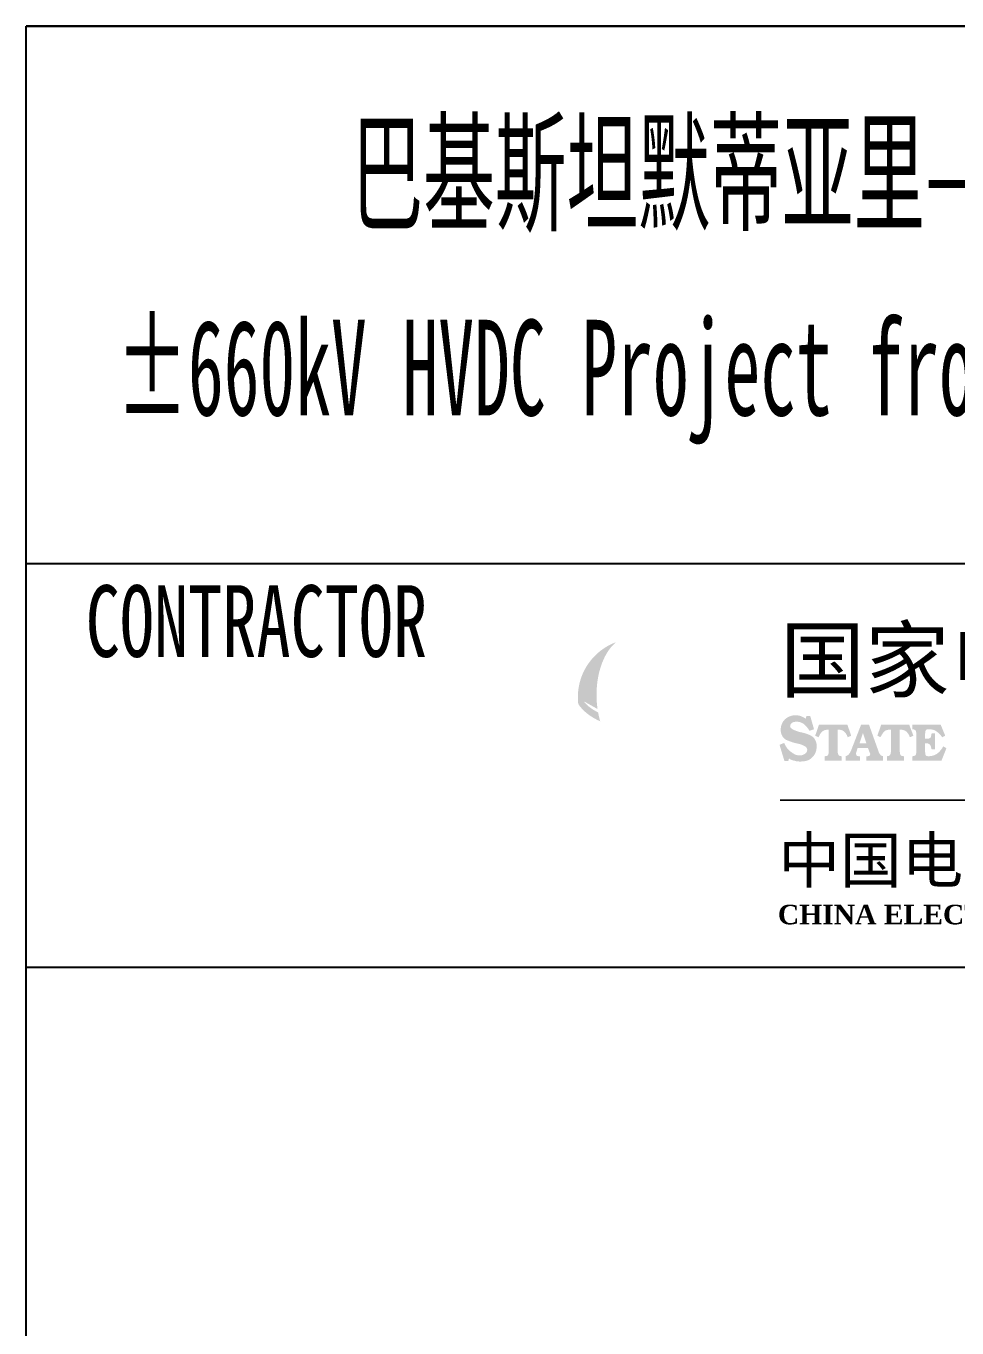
# Model space of a CAD drawing. Header units: millimetres. Extents: x 0 to 420, y 0 to 297.
# Drawn here: x 285.5 to 312.77, y 45.46 to 83.59 of the extents above; entities that cross this region are included whole.
import ezdxf
from ezdxf.enums import TextEntityAlignment as Align

# ---------------------------------------------------------------- set-up
doc = ezdxf.new("R2010")
doc.units = ezdxf.units.MM
doc.layers.add('GPDRAW', color=1, linetype='Continuous')
doc.styles.add('Cad logo ht', font='simhei.ttf')
doc.styles.add('Cad logo times', font='times.ttf')
doc.styles.add('Cad Logo wryh', font='msyh.ttf')
doc.styles.add('ECL', font='SIMFANG_2312.TTF', dxfattribs={"width": 0.7, "height": 3})
doc.styles.add('LXL', font='SIMFANG_2312.TTF', dxfattribs={"width": 0.7, "height": 3})

# ---------------------------------------------------------------- blocks, each defined once
blk = doc.blocks.new('gpdraw')
at = {"color": 2}
blk.add_lwpolyline([(912.308, -4.113), (1041.808, -4.113), (1041.808, -82.7), (912.308, -82.7)], close=True, dxfattribs=at)
blk = doc.blocks.new('*U59')
at = {"linetype": 'Continuous', "lineweight": 0}
h = blk.add_hatch(color=138, dxfattribs=at)
edge = h.paths.add_edge_path(flags=0)
edge.add_spline(control_points=[(-9.673, 4.669), (-9.642, 4.503), (-9.603, 4.343), (-9.558, 4.191)], knot_values=[0, 0, 0, 0, 0.125, 0.125, 0.125, 0.125], degree=3, periodic=0)
edge.add_spline(control_points=[(-9.558, 4.191), (-9.603, 4.343), (-9.642, 4.503), (-9.673, 4.669)], knot_values=[0, 0, 0, 0, 0.125, 0.125, 0.125, 0.125], degree=3, periodic=0)
edge = h.paths.add_edge_path(flags=0)
edge.add_spline(control_points=[(-9.558, 4.191), (-9.603, 4.343), (-9.642, 4.503), (-9.673, 4.669)], knot_values=[0, 0, 0, 0, 0.125, 0.125, 0.125, 0.125], degree=3, periodic=0)
edge.add_spline(control_points=[(-9.558, 4.191), (-9.603, 4.343), (-9.642, 4.503), (-9.673, 4.669)], knot_values=[0, 0, 0, 0, 0.125, 0.125, 0.125, 0.125], degree=3, periodic=0)
edge = h.paths.add_edge_path(flags=0)
edge.add_spline(control_points=[(-9.558, 4.191), (-9.603, 4.343), (-9.642, 4.503), (-9.673, 4.669)], knot_values=[0, 0, 0, 0, 0.125, 0.125, 0.125, 0.125], degree=3, periodic=0)
edge.add_spline(control_points=[(-9.558, 4.191), (-9.603, 4.343), (-9.642, 4.503), (-9.673, 4.669)], knot_values=[0, 0, 0, 0, 0.125, 0.125, 0.125, 0.125], degree=3, periodic=0)
edge = h.paths.add_edge_path(flags=0)
edge.add_spline(control_points=[(-9.673, 4.669), (-10.004, 4.829), (-10.266, 5.027), (-10.434, 5.255)], knot_values=[0.125, 0.125, 0.125, 0.125, 0.25, 0.25, 0.25, 0.25], degree=3, periodic=0)
edge.add_spline(control_points=[(-9.673, 4.669), (-10.004, 4.829), (-10.266, 5.027), (-10.434, 5.255)], knot_values=[0.125, 0.125, 0.125, 0.125, 0.25, 0.25, 0.25, 0.25], degree=3, periodic=0)
edge = h.paths.add_edge_path(flags=17)
edge.add_spline(control_points=[(-9.673, 4.669), (-10.004, 4.829), (-10.266, 5.027), (-10.434, 5.255)], knot_values=[0.125, 0.125, 0.125, 0.125, 0.25, 0.25, 0.25, 0.25], degree=3, periodic=0)
edge.add_spline(control_points=[(-9.673, 4.669), (-10.004, 4.829), (-10.266, 5.027), (-10.434, 5.255)], knot_values=[0.125, 0.125, 0.125, 0.125, 0.25, 0.25, 0.25, 0.25], degree=3, periodic=0)
edge = h.paths.add_edge_path(flags=16)
edge.add_spline(control_points=[(-9.673, 4.669), (-10.004, 4.829), (-10.266, 5.027), (-10.434, 5.255)], knot_values=[0.125, 0.125, 0.125, 0.125, 0.25, 0.25, 0.25, 0.25], degree=3, periodic=0)
edge.add_spline(control_points=[(-9.673, 4.669), (-10.004, 4.829), (-10.266, 5.027), (-10.434, 5.255)], knot_values=[0.125, 0.125, 0.125, 0.125, 0.25, 0.25, 0.25, 0.25], degree=3, periodic=0)
edge = h.paths.add_edge_path(flags=17)
edge.add_spline(control_points=[(-9.702, 4.847), (-9.737, 5.087), (-9.756, 5.339), (-9.756, 5.598), (-9.756, 5.598), (-9.756, 6.839), (-9.327, 7.91), (-8.708, 8.402)], knot_values=[0.375, 0.375, 0.375, 0.375, 0.5, 0.5, 0.5, 0.5001, 0.625, 0.625, 0.625, 0.625], degree=3, periodic=0)
edge.add_spline(control_points=[(-8.708, 8.402), (-9.327, 7.91), (-9.756, 6.839), (-9.756, 5.598), (-9.756, 5.598), (-9.756, 5.339), (-9.737, 5.087), (-9.702, 4.847)], knot_values=[0.375, 0.375, 0.375, 0.375, 0.5, 0.5, 0.5, 0.5001, 0.625, 0.625, 0.625, 0.625], degree=3, periodic=0)
edge = h.paths.add_edge_path(flags=0)
edge.add_spline(control_points=[(-9.702, 4.847), (-9.737, 5.087), (-9.756, 5.339), (-9.756, 5.598), (-9.756, 5.598), (-9.756, 6.839), (-9.327, 7.91), (-8.708, 8.402)], knot_values=[0.375, 0.375, 0.375, 0.375, 0.5, 0.5, 0.5, 0.5001, 0.625, 0.625, 0.625, 0.625], degree=3, periodic=0)
edge.add_spline(control_points=[(-9.702, 4.847), (-9.737, 5.087), (-9.756, 5.339), (-9.756, 5.598), (-9.756, 5.598), (-9.756, 6.839), (-9.327, 7.91), (-8.708, 8.402)], knot_values=[0.375, 0.375, 0.375, 0.375, 0.5, 0.5, 0.5, 0.5001, 0.625, 0.625, 0.625, 0.625], degree=3, periodic=0)
edge = h.paths.add_edge_path(flags=16)
edge.add_spline(control_points=[(-9.702, 4.847), (-9.737, 5.087), (-9.756, 5.339), (-9.756, 5.598), (-9.756, 5.598), (-9.756, 6.839), (-9.327, 7.91), (-8.708, 8.402)], knot_values=[0.375, 0.375, 0.375, 0.375, 0.5, 0.5, 0.5, 0.5001, 0.625, 0.625, 0.625, 0.625], degree=3, periodic=0)
edge.add_spline(control_points=[(-9.702, 4.847), (-9.737, 5.087), (-9.756, 5.339), (-9.756, 5.598), (-9.756, 5.598), (-9.756, 6.839), (-9.327, 7.91), (-8.708, 8.402)], knot_values=[0.375, 0.375, 0.375, 0.375, 0.5, 0.5, 0.5, 0.5001, 0.625, 0.625, 0.625, 0.625], degree=3, periodic=0)
edge = h.paths.add_edge_path()
edge.add_spline(control_points=[(-10.727, 5.115), (-10.49, 4.743), (-10.08, 4.423), (-9.558, 4.191)], knot_values=[0.875, 0.875, 0.875, 0.875, 1, 1, 1, 1], degree=3, periodic=0)
edge.add_spline(control_points=[(-9.558, 4.191), (-9.603, 4.343), (-9.642, 4.503), (-9.673, 4.669)], knot_values=[0, 0, 0, 0, 0.125, 0.125, 0.125, 0.125], degree=3, periodic=0)
edge.add_spline(control_points=[(-9.673, 4.669), (-10.004, 4.829), (-10.266, 5.027), (-10.434, 5.255)], knot_values=[0.125, 0.125, 0.125, 0.125, 0.25, 0.25, 0.25, 0.25], degree=3, periodic=0)
edge.add_spline(control_points=[(-10.434, 5.255), (-10.226, 5.096), (-9.979, 4.959), (-9.702, 4.847)], knot_values=[0.25, 0.25, 0.25, 0.25, 0.375, 0.375, 0.375, 0.375], degree=3, periodic=0)
edge.add_spline(control_points=[(-9.702, 4.847), (-9.737, 5.087), (-9.756, 5.339), (-9.756, 5.598), (-9.756, 5.598), (-9.756, 6.839), (-9.327, 7.91), (-8.708, 8.402)], knot_values=[0.375, 0.375, 0.375, 0.375, 0.5, 0.5, 0.5, 0.5001, 0.625, 0.625, 0.625, 0.625], degree=3, periodic=0)
edge.add_spline(control_points=[(-8.708, 8.402), (-9.899, 7.965), (-10.748, 6.821), (-10.748, 5.479), (-10.748, 5.479), (-10.748, 5.356), (-10.741, 5.234), (-10.727, 5.115)], knot_values=[0.625, 0.625, 0.625, 0.625, 0.75, 0.75, 0.75, 0.7501, 0.875, 0.875, 0.875, 0.875], degree=3, periodic=0)
edge = h.paths.add_edge_path(flags=16)
edge.add_spline(control_points=[(-10.727, 5.115), (-10.49, 4.743), (-10.08, 4.423), (-9.558, 4.191)], knot_values=[0.875, 0.875, 0.875, 0.875, 1, 1, 1, 1], degree=3, periodic=0)
edge.add_spline(control_points=[(-10.727, 5.115), (-10.49, 4.743), (-10.08, 4.423), (-9.558, 4.191)], knot_values=[0.875, 0.875, 0.875, 0.875, 1, 1, 1, 1], degree=3, periodic=0)
edge = h.paths.add_edge_path(flags=0)
edge.add_spline(control_points=[(-8.708, 8.402), (-9.899, 7.965), (-10.748, 6.821), (-10.748, 5.479), (-10.748, 5.479), (-10.748, 5.356), (-10.741, 5.234), (-10.727, 5.115)], knot_values=[0.625, 0.625, 0.625, 0.625, 0.75, 0.75, 0.75, 0.7501, 0.875, 0.875, 0.875, 0.875], degree=3, periodic=0)
edge.add_spline(control_points=[(-8.708, 8.402), (-9.899, 7.965), (-10.748, 6.821), (-10.748, 5.479), (-10.748, 5.479), (-10.748, 5.356), (-10.741, 5.234), (-10.727, 5.115)], knot_values=[0.625, 0.625, 0.625, 0.625, 0.75, 0.75, 0.75, 0.7501, 0.875, 0.875, 0.875, 0.875], degree=3, periodic=0)
edge = h.paths.add_edge_path(flags=17)
edge.add_spline(control_points=[(-8.708, 8.402), (-9.899, 7.965), (-10.748, 6.821), (-10.748, 5.479), (-10.748, 5.479), (-10.748, 5.356), (-10.741, 5.234), (-10.727, 5.115)], knot_values=[0.625, 0.625, 0.625, 0.625, 0.75, 0.75, 0.75, 0.7501, 0.875, 0.875, 0.875, 0.875], degree=3, periodic=0)
edge.add_spline(control_points=[(-8.708, 8.402), (-9.899, 7.965), (-10.748, 6.821), (-10.748, 5.479), (-10.748, 5.479), (-10.748, 5.356), (-10.741, 5.234), (-10.727, 5.115)], knot_values=[0.625, 0.625, 0.625, 0.625, 0.75, 0.75, 0.75, 0.7501, 0.875, 0.875, 0.875, 0.875], degree=3, periodic=0)
edge = h.paths.add_edge_path(flags=16)
edge.add_spline(control_points=[(-8.708, 8.402), (-9.899, 7.965), (-10.748, 6.821), (-10.748, 5.479), (-10.748, 5.479), (-10.748, 5.356), (-10.741, 5.234), (-10.727, 5.115)], knot_values=[0.625, 0.625, 0.625, 0.625, 0.75, 0.75, 0.75, 0.7501, 0.875, 0.875, 0.875, 0.875], degree=3, periodic=0)
edge.add_spline(control_points=[(-8.708, 8.402), (-9.899, 7.965), (-10.748, 6.821), (-10.748, 5.479), (-10.748, 5.479), (-10.748, 5.356), (-10.741, 5.234), (-10.727, 5.115)], knot_values=[0.625, 0.625, 0.625, 0.625, 0.75, 0.75, 0.75, 0.7501, 0.875, 0.875, 0.875, 0.875], degree=3, periodic=0)
edge = h.paths.add_edge_path(flags=17)
edge.add_spline(control_points=[(-10.727, 5.115), (-10.49, 4.743), (-10.08, 4.423), (-9.558, 4.191)], knot_values=[0.875, 0.875, 0.875, 0.875, 1, 1, 1, 1], degree=3, periodic=0)
edge.add_spline(control_points=[(-10.727, 5.115), (-10.49, 4.743), (-10.08, 4.423), (-9.558, 4.191)], knot_values=[0.875, 0.875, 0.875, 0.875, 1, 1, 1, 1], degree=3, periodic=0)
edge = h.paths.add_edge_path(flags=0)
edge.add_spline(control_points=[(-10.727, 5.115), (-10.49, 4.743), (-10.08, 4.423), (-9.558, 4.191)], knot_values=[0.875, 0.875, 0.875, 0.875, 1, 1, 1, 1], degree=3, periodic=0)
edge.add_spline(control_points=[(-10.727, 5.115), (-10.49, 4.743), (-10.08, 4.423), (-9.558, 4.191)], knot_values=[0.875, 0.875, 0.875, 0.875, 1, 1, 1, 1], degree=3, periodic=0)
edge = h.paths.add_edge_path(flags=0)
edge.add_spline(control_points=[(-10.434, 5.255), (-10.226, 5.096), (-9.979, 4.959), (-9.702, 4.847)], knot_values=[0.25, 0.25, 0.25, 0.25, 0.375, 0.375, 0.375, 0.375], degree=3, periodic=0)
edge.add_spline(control_points=[(-10.434, 5.255), (-10.226, 5.096), (-9.979, 4.959), (-9.702, 4.847)], knot_values=[0.25, 0.25, 0.25, 0.25, 0.375, 0.375, 0.375, 0.375], degree=3, periodic=0)
edge = h.paths.add_edge_path(flags=0)
edge.add_spline(control_points=[(-10.434, 5.255), (-10.226, 5.096), (-9.979, 4.959), (-9.702, 4.847)], knot_values=[0.25, 0.25, 0.25, 0.25, 0.375, 0.375, 0.375, 0.375], degree=3, periodic=0)
edge.add_spline(control_points=[(-10.434, 5.255), (-10.226, 5.096), (-9.979, 4.959), (-9.702, 4.847)], knot_values=[0.25, 0.25, 0.25, 0.25, 0.375, 0.375, 0.375, 0.375], degree=3, periodic=0)
edge = h.paths.add_edge_path(flags=0)
edge.add_spline(control_points=[(-10.434, 5.255), (-10.226, 5.096), (-9.979, 4.959), (-9.702, 4.847)], knot_values=[0.25, 0.25, 0.25, 0.25, 0.375, 0.375, 0.375, 0.375], degree=3, periodic=0)
h = blk.add_hatch(color=138, dxfattribs=at)
edge = h.paths.add_edge_path()
edge.add_spline(control_points=[(1.097, 4.474), (1.178, 4.433), (1.278, 4.393), (1.359, 4.333)], knot_values=[0.970588, 0.970588, 0.970588, 0.970588, 1, 1, 1, 1], degree=3, periodic=0)
edge.add_spline(control_points=[(1.359, 4.333), (1.399, 4.474), (1.399, 4.474), (1.399, 4.474)], knot_values=[0, 0, 0, 0, 0.029412, 0.029412, 0.029412, 0.029412], degree=3, periodic=0)
edge.add_spline(control_points=[(1.399, 4.474), (1.601, 4.474), (1.601, 4.474), (1.601, 4.474)], knot_values=[0.029412, 0.029412, 0.029412, 0.029412, 0.058824, 0.058824, 0.058824, 0.058824], degree=3, periodic=0)
edge.add_spline(control_points=[(1.601, 4.474), (1.802, 3.768), (1.802, 3.768), (1.802, 3.768)], knot_values=[0.058824, 0.058824, 0.058824, 0.058824, 0.088235, 0.088235, 0.088235, 0.088235], degree=3, periodic=0)
edge.add_spline(control_points=[(1.802, 3.768), (1.561, 3.688), (1.561, 3.688), (1.561, 3.688)], knot_values=[0.088235, 0.088235, 0.088235, 0.088235, 0.117647, 0.117647, 0.117647, 0.117647], degree=3, periodic=0)
edge.add_spline(control_points=[(1.561, 3.688), (1.48, 3.829), (1.379, 3.95), (1.258, 4.05)], knot_values=[0.117647, 0.117647, 0.117647, 0.117647, 0.147059, 0.147059, 0.147059, 0.147059], degree=3, periodic=0)
edge.add_spline(control_points=[(1.258, 4.05), (1.137, 4.131), (1.017, 4.171), (0.876, 4.171), (0.876, 4.171), (0.775, 4.171), (0.694, 4.151), (0.634, 4.111)], knot_values=[0.147059, 0.147059, 0.147059, 0.147059, 0.176471, 0.176471, 0.176471, 0.176571, 0.205882, 0.205882, 0.205882, 0.205882], degree=3, periodic=0)
edge.add_spline(control_points=[(0.634, 4.111), (0.573, 4.071), (0.533, 4.01), (0.533, 3.93), (0.533, 3.93), (0.533, 3.809), (0.734, 3.708), (1.097, 3.607)], knot_values=[0.205882, 0.205882, 0.205882, 0.205882, 0.235294, 0.235294, 0.235294, 0.235394, 0.264706, 0.264706, 0.264706, 0.264706], degree=3, periodic=0)
edge.add_spline(control_points=[(1.097, 3.607), (1.158, 3.607), (1.198, 3.587), (1.218, 3.587)], knot_values=[0.264706, 0.264706, 0.264706, 0.264706, 0.294118, 0.294118, 0.294118, 0.294118], degree=3, periodic=0)
edge.add_spline(control_points=[(1.218, 3.587), (1.5, 3.506), (1.681, 3.426), (1.782, 3.325)], knot_values=[0.294118, 0.294118, 0.294118, 0.294118, 0.323529, 0.323529, 0.323529, 0.323529], degree=3, periodic=0)
edge.add_spline(control_points=[(1.782, 3.325), (1.883, 3.204), (1.943, 3.063), (1.943, 2.882), (1.943, 2.882), (1.943, 2.62), (1.863, 2.418), (1.702, 2.277)], knot_values=[0.323529, 0.323529, 0.323529, 0.323529, 0.352941, 0.352941, 0.352941, 0.353041, 0.382353, 0.382353, 0.382353, 0.382353], degree=3, periodic=0)
edge.add_spline(control_points=[(1.702, 2.277), (1.561, 2.116), (1.339, 2.056), (1.097, 2.056), (1.097, 2.056), (0.976, 2.056), (0.876, 2.056), (0.775, 2.096)], knot_values=[0.382353, 0.382353, 0.382353, 0.382353, 0.411765, 0.411765, 0.411765, 0.411865, 0.441176, 0.441176, 0.441176, 0.441176], degree=3, periodic=0)
edge.add_spline(control_points=[(0.775, 2.096), (0.654, 2.116), (0.553, 2.156), (0.473, 2.217)], knot_values=[0.441176, 0.441176, 0.441176, 0.441176, 0.470588, 0.470588, 0.470588, 0.470588], degree=3, periodic=0)
edge.add_spline(control_points=[(0.473, 2.217), (0.432, 2.076), (0.432, 2.076), (0.432, 2.076)], knot_values=[0.470588, 0.470588, 0.470588, 0.470588, 0.5, 0.5, 0.5, 0.5], degree=3, periodic=0)
edge.add_spline(control_points=[(0.432, 2.076), (0.231, 2.076), (0.231, 2.076), (0.231, 2.076)], knot_values=[0.5, 0.5, 0.5, 0.5, 0.529412, 0.529412, 0.529412, 0.529412], degree=3, periodic=0)
edge.add_spline(control_points=[(0.231, 2.076), (-0.031, 2.942), (-0.031, 2.942), (-0.031, 2.942)], knot_values=[0.529412, 0.529412, 0.529412, 0.529412, 0.558824, 0.558824, 0.558824, 0.558824], degree=3, periodic=0)
edge.add_spline(control_points=[(-0.031, 2.942), (0.211, 3.043), (0.211, 3.043), (0.211, 3.043)], knot_values=[0.558824, 0.558824, 0.558824, 0.558824, 0.588235, 0.588235, 0.588235, 0.588235], degree=3, periodic=0)
edge.add_spline(control_points=[(0.211, 3.043), (0.311, 2.821), (0.432, 2.66), (0.593, 2.559)], knot_values=[0.588235, 0.588235, 0.588235, 0.588235, 0.617647, 0.617647, 0.617647, 0.617647], degree=3, periodic=0)
edge.add_spline(control_points=[(0.593, 2.559), (0.734, 2.438), (0.876, 2.378), (1.037, 2.378), (1.037, 2.378), (1.158, 2.378), (1.258, 2.418), (1.339, 2.479)], knot_values=[0.617647, 0.617647, 0.617647, 0.617647, 0.647059, 0.647059, 0.647059, 0.647159, 0.676471, 0.676471, 0.676471, 0.676471], degree=3, periodic=0)
edge.add_spline(control_points=[(1.339, 2.479), (1.42, 2.539), (1.44, 2.6), (1.44, 2.68), (1.44, 2.68), (1.44, 2.821), (1.278, 2.922), (0.956, 3.003)], knot_values=[0.676471, 0.676471, 0.676471, 0.676471, 0.705882, 0.705882, 0.705882, 0.705982, 0.735294, 0.735294, 0.735294, 0.735294], degree=3, periodic=0)
edge.add_spline(control_points=[(0.956, 3.003), (0.916, 3.023), (0.876, 3.023), (0.855, 3.023)], knot_values=[0.735294, 0.735294, 0.735294, 0.735294, 0.764706, 0.764706, 0.764706, 0.764706], degree=3, periodic=0)
edge.add_spline(control_points=[(0.855, 3.023), (0.694, 3.063), (0.573, 3.103), (0.473, 3.144)], knot_values=[0.764706, 0.764706, 0.764706, 0.764706, 0.794118, 0.794118, 0.794118, 0.794118], degree=3, periodic=0)
edge.add_spline(control_points=[(0.473, 3.144), (0.392, 3.184), (0.311, 3.204), (0.291, 3.224)], knot_values=[0.794118, 0.794118, 0.794118, 0.794118, 0.823529, 0.823529, 0.823529, 0.823529], degree=3, periodic=0)
edge.add_spline(control_points=[(0.291, 3.224), (0.19, 3.285), (0.13, 3.365), (0.09, 3.466)], knot_values=[0.823529, 0.823529, 0.823529, 0.823529, 0.852941, 0.852941, 0.852941, 0.852941], degree=3, periodic=0)
edge.add_spline(control_points=[(0.09, 3.466), (0.049, 3.547), (0.029, 3.647), (0.029, 3.748), (0.029, 3.748), (0.029, 3.97), (0.11, 4.151), (0.251, 4.292)], knot_values=[0.852941, 0.852941, 0.852941, 0.852941, 0.882353, 0.882353, 0.882353, 0.882453, 0.911765, 0.911765, 0.911765, 0.911765], degree=3, periodic=0)
edge.add_spline(control_points=[(0.251, 4.292), (0.412, 4.433), (0.593, 4.514), (0.835, 4.514), (0.835, 4.514), (0.916, 4.514), (1.017, 4.494), (1.097, 4.474)], knot_values=[0.911765, 0.911765, 0.911765, 0.911765, 0.941176, 0.941176, 0.941176, 0.941276, 0.970588, 0.970588, 0.970588, 0.970588], degree=3, periodic=0)
h = blk.add_hatch(color=138, dxfattribs=at)
edge = h.paths.add_edge_path()
edge.add_spline(control_points=[(1.863, 3.426), (1.863, 3.426), (2.064, 4.01), (2.064, 4.01)], knot_values=[1, 1, 1, 1, 1.440563, 1.440563, 1.440563, 1.440563], degree=3, periodic=0)
edge.add_spline(control_points=[(2.064, 4.01), (3.576, 4.01), (3.576, 4.01), (3.576, 4.01)], knot_values=[0, 0, 0, 0, 0.052632, 0.052632, 0.052632, 0.052632], degree=3, periodic=0)
edge.add_spline(control_points=[(3.576, 4.01), (3.777, 3.426), (3.777, 3.426), (3.777, 3.426)], knot_values=[0.052632, 0.052632, 0.052632, 0.052632, 0.105263, 0.105263, 0.105263, 0.105263], degree=3, periodic=0)
edge.add_spline(control_points=[(3.777, 3.426), (3.596, 3.345), (3.596, 3.345), (3.596, 3.345)], knot_values=[0.105263, 0.105263, 0.105263, 0.105263, 0.157895, 0.157895, 0.157895, 0.157895], degree=3, periodic=0)
edge.add_spline(control_points=[(3.596, 3.345), (3.535, 3.506), (3.455, 3.607), (3.374, 3.668)], knot_values=[0.157895, 0.157895, 0.157895, 0.157895, 0.210526, 0.210526, 0.210526, 0.210526], degree=3, periodic=0)
edge.add_spline(control_points=[(3.374, 3.668), (3.293, 3.728), (3.213, 3.748), (3.092, 3.748), (3.092, 3.748), (3.052, 3.748), (3.052, 3.748), (3.052, 3.748)], knot_values=[0.210526, 0.210526, 0.210526, 0.210526, 0.263158, 0.263158, 0.263158, 0.263258, 0.315789, 0.315789, 0.315789, 0.315789], degree=3, periodic=0)
edge.add_spline(control_points=[(3.052, 3.748), (3.052, 2.68), (3.052, 2.68), (3.052, 2.68)], knot_values=[0.315789, 0.315789, 0.315789, 0.315789, 0.368421, 0.368421, 0.368421, 0.368421], degree=3, periodic=0)
edge.add_spline(control_points=[(3.052, 2.68), (3.052, 2.539), (3.072, 2.438), (3.112, 2.398)], knot_values=[0.368421, 0.368421, 0.368421, 0.368421, 0.421053, 0.421053, 0.421053, 0.421053], degree=3, periodic=0)
edge.add_spline(control_points=[(3.112, 2.398), (3.132, 2.358), (3.193, 2.338), (3.273, 2.338)], knot_values=[0.421053, 0.421053, 0.421053, 0.421053, 0.473684, 0.473684, 0.473684, 0.473684], degree=3, periodic=0)
edge.add_spline(control_points=[(3.273, 2.338), (3.273, 2.096), (3.273, 2.096), (3.273, 2.096)], knot_values=[0.473684, 0.473684, 0.473684, 0.473684, 0.526316, 0.526316, 0.526316, 0.526316], degree=3, periodic=0)
edge.add_spline(control_points=[(3.273, 2.096), (2.367, 2.096), (2.367, 2.096), (2.367, 2.096)], knot_values=[0.526316, 0.526316, 0.526316, 0.526316, 0.578947, 0.578947, 0.578947, 0.578947], degree=3, periodic=0)
edge.add_spline(control_points=[(2.367, 2.096), (2.367, 2.338), (2.367, 2.338), (2.367, 2.338)], knot_values=[0.578947, 0.578947, 0.578947, 0.578947, 0.631579, 0.631579, 0.631579, 0.631579], degree=3, periodic=0)
edge.add_spline(control_points=[(2.367, 2.338), (2.447, 2.338), (2.508, 2.358), (2.548, 2.398)], knot_values=[0.631579, 0.631579, 0.631579, 0.631579, 0.684211, 0.684211, 0.684211, 0.684211], degree=3, periodic=0)
edge.add_spline(control_points=[(2.548, 2.398), (2.568, 2.438), (2.588, 2.539), (2.588, 2.68), (2.588, 2.68), (2.588, 3.748), (2.588, 3.748), (2.588, 3.748)], knot_values=[0.684211, 0.684211, 0.684211, 0.684211, 0.736842, 0.736842, 0.736842, 0.736942, 0.789474, 0.789474, 0.789474, 0.789474], degree=3, periodic=0)
edge.add_spline(control_points=[(2.588, 3.748), (2.568, 3.748), (2.568, 3.748), (2.568, 3.748)], knot_values=[0.789474, 0.789474, 0.789474, 0.789474, 0.842105, 0.842105, 0.842105, 0.842105], degree=3, periodic=0)
edge.add_spline(control_points=[(2.568, 3.748), (2.447, 3.748), (2.346, 3.728), (2.266, 3.668)], knot_values=[0.842105, 0.842105, 0.842105, 0.842105, 0.894737, 0.894737, 0.894737, 0.894737], degree=3, periodic=0)
edge.add_spline(control_points=[(2.266, 3.668), (2.185, 3.607), (2.105, 3.506), (2.044, 3.345)], knot_values=[0.894737, 0.894737, 0.894737, 0.894737, 0.947368, 0.947368, 0.947368, 0.947368], degree=3, periodic=0)
edge.add_spline(control_points=[(2.044, 3.345), (1.863, 3.426), (1.863, 3.426), (1.863, 3.426)], knot_values=[0.947368, 0.947368, 0.947368, 0.947368, 1, 1, 1, 1], degree=3, periodic=0)
h = blk.add_hatch(color=138, dxfattribs=at)
edge = h.paths.add_edge_path()
edge.add_spline(control_points=[(4.301, 4.01), (4.301, 4.01), (3.777, 2.66), (3.777, 2.66)], knot_values=[1, 1, 1, 1, 2.032163, 2.032163, 2.032163, 2.032163], degree=3, periodic=0)
edge.add_spline(control_points=[(3.777, 2.66), (3.777, 2.66), (3.777, 2.64), (3.757, 2.62)], knot_values=[0, 0, 0, 0, 0.041667, 0.041667, 0.041667, 0.041667], degree=3, periodic=0)
edge.add_spline(control_points=[(3.757, 2.62), (3.696, 2.459), (3.596, 2.358), (3.475, 2.338)], knot_values=[0.041667, 0.041667, 0.041667, 0.041667, 0.083333, 0.083333, 0.083333, 0.083333], degree=3, periodic=0)
edge.add_spline(control_points=[(3.475, 2.338), (3.475, 2.096), (3.475, 2.096), (3.475, 2.096)], knot_values=[0.083333, 0.083333, 0.083333, 0.083333, 0.125, 0.125, 0.125, 0.125], degree=3, periodic=0)
edge.add_spline(control_points=[(3.475, 2.096), (4.241, 2.096), (4.241, 2.096), (4.241, 2.096)], knot_values=[0.125, 0.125, 0.125, 0.125, 0.166667, 0.166667, 0.166667, 0.166667], degree=3, periodic=0)
edge.add_spline(control_points=[(4.241, 2.096), (4.241, 2.338), (4.241, 2.338), (4.241, 2.338)], knot_values=[0.166667, 0.166667, 0.166667, 0.166667, 0.208333, 0.208333, 0.208333, 0.208333], degree=3, periodic=0)
edge.add_spline(control_points=[(4.241, 2.338), (4.16, 2.338), (4.099, 2.338), (4.079, 2.358)], knot_values=[0.208333, 0.208333, 0.208333, 0.208333, 0.25, 0.25, 0.25, 0.25], degree=3, periodic=0)
edge.add_spline(control_points=[(4.079, 2.358), (4.039, 2.378), (4.039, 2.418), (4.039, 2.459), (4.039, 2.459), (4.039, 2.479), (4.039, 2.479), (4.039, 2.499)], knot_values=[0.25, 0.25, 0.25, 0.25, 0.291667, 0.291667, 0.291667, 0.291767, 0.333333, 0.333333, 0.333333, 0.333333], degree=3, periodic=0)
edge.add_spline(control_points=[(4.039, 2.499), (4.039, 2.499), (4.039, 2.519), (4.039, 2.519)], knot_values=[0.333333, 0.333333, 0.333333, 0.333333, 0.375, 0.375, 0.375, 0.375], degree=3, periodic=0)
edge.add_spline(control_points=[(4.039, 2.519), (4.12, 2.781), (4.12, 2.781), (4.12, 2.781)], knot_values=[0.375, 0.375, 0.375, 0.375, 0.416667, 0.416667, 0.416667, 0.416667], degree=3, periodic=0)
edge.add_spline(control_points=[(4.12, 2.781), (4.664, 2.781), (4.664, 2.781), (4.664, 2.781)], knot_values=[0.416667, 0.416667, 0.416667, 0.416667, 0.458333, 0.458333, 0.458333, 0.458333], degree=3, periodic=0)
edge.add_spline(control_points=[(4.664, 2.781), (4.764, 2.519), (4.764, 2.519), (4.764, 2.519)], knot_values=[0.458333, 0.458333, 0.458333, 0.458333, 0.5, 0.5, 0.5, 0.5], degree=3, periodic=0)
edge.add_spline(control_points=[(4.764, 2.519), (4.764, 2.519), (4.785, 2.499), (4.785, 2.479)], knot_values=[0.5, 0.5, 0.5, 0.5, 0.541667, 0.541667, 0.541667, 0.541667], degree=3, periodic=0)
edge.add_spline(control_points=[(4.785, 2.479), (4.785, 2.479), (4.785, 2.459), (4.785, 2.438), (4.785, 2.438), (4.785, 2.398), (4.764, 2.378), (4.744, 2.358), (4.744, 2.358), (4.724, 2.338), (4.664, 2.338), (4.603, 2.338), (4.603, 2.338), (4.583, 2.338), (4.583, 2.338), (4.583, 2.338)], knot_values=[0.541667, 0.541667, 0.541667, 0.541667, 0.583333, 0.583333, 0.583333, 0.583433, 0.625, 0.625, 0.625, 0.6251, 0.666667, 0.666667, 0.666667, 0.666767, 0.708333, 0.708333, 0.708333, 0.708333], degree=3, periodic=0)
edge.add_spline(control_points=[(4.583, 2.338), (4.583, 2.096), (4.583, 2.096), (4.583, 2.096)], knot_values=[0.708333, 0.708333, 0.708333, 0.708333, 0.75, 0.75, 0.75, 0.75], degree=3, periodic=0)
edge.add_spline(control_points=[(4.583, 2.096), (5.47, 2.096), (5.47, 2.096), (5.47, 2.096)], knot_values=[0.75, 0.75, 0.75, 0.75, 0.791667, 0.791667, 0.791667, 0.791667], degree=3, periodic=0)
edge.add_spline(control_points=[(5.47, 2.096), (5.47, 2.338), (5.47, 2.338), (5.47, 2.338)], knot_values=[0.791667, 0.791667, 0.791667, 0.791667, 0.833333, 0.833333, 0.833333, 0.833333], degree=3, periodic=0)
edge.add_spline(control_points=[(5.47, 2.338), (5.369, 2.338), (5.288, 2.438), (5.228, 2.579)], knot_values=[0.833333, 0.833333, 0.833333, 0.833333, 0.875, 0.875, 0.875, 0.875], degree=3, periodic=0)
edge.add_spline(control_points=[(5.228, 2.579), (5.228, 2.6), (5.228, 2.6), (5.228, 2.6)], knot_values=[0.875, 0.875, 0.875, 0.875, 0.916667, 0.916667, 0.916667, 0.916667], degree=3, periodic=0)
edge.add_spline(control_points=[(5.228, 2.6), (4.724, 4.01), (4.724, 4.01), (4.724, 4.01)], knot_values=[0.916667, 0.916667, 0.916667, 0.916667, 0.958333, 0.958333, 0.958333, 0.958333], degree=3, periodic=0)
edge.add_spline(control_points=[(4.724, 4.01), (4.301, 4.01), (4.301, 4.01), (4.301, 4.01)], knot_values=[0.958333, 0.958333, 0.958333, 0.958333, 1, 1, 1, 1], degree=3, periodic=0)
edge = h.paths.add_edge_path(flags=16)
edge.add_spline(control_points=[(4.402, 3.567), (4.402, 3.567), (4.583, 3.023), (4.583, 3.023)], knot_values=[1, 1, 1, 1, 1.408747, 1.408747, 1.408747, 1.408747], degree=3, periodic=0)
edge.add_spline(control_points=[(4.583, 3.023), (4.22, 3.023), (4.22, 3.023), (4.22, 3.023)], knot_values=[0, 0, 0, 0, 0.5, 0.5, 0.5, 0.5], degree=3, periodic=0)
edge.add_spline(control_points=[(4.22, 3.023), (4.402, 3.567), (4.402, 3.567), (4.402, 3.567)], knot_values=[0.5, 0.5, 0.5, 0.5, 1, 1, 1, 1], degree=3, periodic=0)
h = blk.add_hatch(color=138, dxfattribs=at)
edge = h.paths.add_edge_path()
edge.add_spline(control_points=[(5.167, 3.426), (5.167, 3.426), (5.369, 4.01), (5.369, 4.01)], knot_values=[1, 1, 1, 1, 1.440567, 1.440567, 1.440567, 1.440567], degree=3, periodic=0)
edge.add_spline(control_points=[(5.369, 4.01), (6.86, 4.01), (6.86, 4.01), (6.86, 4.01)], knot_values=[0, 0, 0, 0, 0.052632, 0.052632, 0.052632, 0.052632], degree=3, periodic=0)
edge.add_spline(control_points=[(6.86, 4.01), (7.082, 3.426), (7.082, 3.426), (7.082, 3.426)], knot_values=[0.052632, 0.052632, 0.052632, 0.052632, 0.105263, 0.105263, 0.105263, 0.105263], degree=3, periodic=0)
edge.add_spline(control_points=[(7.082, 3.426), (6.9, 3.345), (6.9, 3.345), (6.9, 3.345)], knot_values=[0.105263, 0.105263, 0.105263, 0.105263, 0.157895, 0.157895, 0.157895, 0.157895], degree=3, periodic=0)
edge.add_spline(control_points=[(6.9, 3.345), (6.84, 3.506), (6.759, 3.607), (6.679, 3.668)], knot_values=[0.157895, 0.157895, 0.157895, 0.157895, 0.210526, 0.210526, 0.210526, 0.210526], degree=3, periodic=0)
edge.add_spline(control_points=[(6.679, 3.668), (6.598, 3.728), (6.497, 3.748), (6.376, 3.748), (6.376, 3.748), (6.356, 3.748), (6.356, 3.748), (6.356, 3.748)], knot_values=[0.210526, 0.210526, 0.210526, 0.210526, 0.263158, 0.263158, 0.263158, 0.263258, 0.315789, 0.315789, 0.315789, 0.315789], degree=3, periodic=0)
edge.add_spline(control_points=[(6.356, 3.748), (6.356, 2.68), (6.356, 2.68), (6.356, 2.68)], knot_values=[0.315789, 0.315789, 0.315789, 0.315789, 0.368421, 0.368421, 0.368421, 0.368421], degree=3, periodic=0)
edge.add_spline(control_points=[(6.356, 2.68), (6.356, 2.539), (6.376, 2.438), (6.397, 2.398)], knot_values=[0.368421, 0.368421, 0.368421, 0.368421, 0.421053, 0.421053, 0.421053, 0.421053], degree=3, periodic=0)
edge.add_spline(control_points=[(6.397, 2.398), (6.437, 2.358), (6.477, 2.338), (6.578, 2.338)], knot_values=[0.421053, 0.421053, 0.421053, 0.421053, 0.473684, 0.473684, 0.473684, 0.473684], degree=3, periodic=0)
edge.add_spline(control_points=[(6.578, 2.338), (6.578, 2.096), (6.578, 2.096), (6.578, 2.096)], knot_values=[0.473684, 0.473684, 0.473684, 0.473684, 0.526316, 0.526316, 0.526316, 0.526316], degree=3, periodic=0)
edge.add_spline(control_points=[(6.578, 2.096), (5.671, 2.096), (5.671, 2.096), (5.671, 2.096)], knot_values=[0.526316, 0.526316, 0.526316, 0.526316, 0.578947, 0.578947, 0.578947, 0.578947], degree=3, periodic=0)
edge.add_spline(control_points=[(5.671, 2.096), (5.671, 2.338), (5.671, 2.338), (5.671, 2.338)], knot_values=[0.578947, 0.578947, 0.578947, 0.578947, 0.631579, 0.631579, 0.631579, 0.631579], degree=3, periodic=0)
edge.add_spline(control_points=[(5.671, 2.338), (5.752, 2.338), (5.812, 2.358), (5.832, 2.398)], knot_values=[0.631579, 0.631579, 0.631579, 0.631579, 0.684211, 0.684211, 0.684211, 0.684211], degree=3, periodic=0)
edge.add_spline(control_points=[(5.832, 2.398), (5.873, 2.438), (5.893, 2.539), (5.893, 2.68), (5.893, 2.68), (5.893, 3.748), (5.893, 3.748), (5.893, 3.748)], knot_values=[0.684211, 0.684211, 0.684211, 0.684211, 0.736842, 0.736842, 0.736842, 0.736942, 0.789474, 0.789474, 0.789474, 0.789474], degree=3, periodic=0)
edge.add_spline(control_points=[(5.893, 3.748), (5.853, 3.748), (5.853, 3.748), (5.853, 3.748)], knot_values=[0.789474, 0.789474, 0.789474, 0.789474, 0.842105, 0.842105, 0.842105, 0.842105], degree=3, periodic=0)
edge.add_spline(control_points=[(5.853, 3.748), (5.732, 3.748), (5.631, 3.728), (5.55, 3.668)], knot_values=[0.842105, 0.842105, 0.842105, 0.842105, 0.894737, 0.894737, 0.894737, 0.894737], degree=3, periodic=0)
edge.add_spline(control_points=[(5.55, 3.668), (5.49, 3.607), (5.409, 3.506), (5.329, 3.345)], knot_values=[0.894737, 0.894737, 0.894737, 0.894737, 0.947368, 0.947368, 0.947368, 0.947368], degree=3, periodic=0)
edge.add_spline(control_points=[(5.329, 3.345), (5.167, 3.426), (5.167, 3.426), (5.167, 3.426)], knot_values=[0.947368, 0.947368, 0.947368, 0.947368, 1, 1, 1, 1], degree=3, periodic=0)
h = blk.add_hatch(color=138, dxfattribs=at)
edge = h.paths.add_edge_path()
edge.add_spline(control_points=[(7.021, 3.768), (7.021, 3.768), (7.021, 4.01), (7.021, 4.01)], knot_values=[1, 1, 1, 1, 1.17234, 1.17234, 1.17234, 1.17234], degree=3, periodic=0)
edge.add_spline(control_points=[(7.021, 4.01), (8.532, 4.01), (8.532, 4.01), (8.532, 4.01)], knot_values=[0, 0, 0, 0, 0.032258, 0.032258, 0.032258, 0.032258], degree=3, periodic=0)
edge.add_spline(control_points=[(8.532, 4.01), (8.774, 3.426), (8.774, 3.426), (8.774, 3.426)], knot_values=[0.032258, 0.032258, 0.032258, 0.032258, 0.064516, 0.064516, 0.064516, 0.064516], degree=3, periodic=0)
edge.add_spline(control_points=[(8.774, 3.426), (8.613, 3.345), (8.613, 3.345), (8.613, 3.345)], knot_values=[0.064516, 0.064516, 0.064516, 0.064516, 0.096774, 0.096774, 0.096774, 0.096774], degree=3, periodic=0)
edge.add_spline(control_points=[(8.613, 3.345), (8.512, 3.486), (8.412, 3.587), (8.291, 3.668)], knot_values=[0.096774, 0.096774, 0.096774, 0.096774, 0.129032, 0.129032, 0.129032, 0.129032], degree=3, periodic=0)
edge.add_spline(control_points=[(8.291, 3.668), (8.17, 3.748), (8.049, 3.768), (7.908, 3.768), (7.908, 3.768), (7.827, 3.768), (7.787, 3.768), (7.747, 3.728), (7.747, 3.728), (7.726, 3.708), (7.706, 3.627), (7.706, 3.527), (7.706, 3.527), (7.706, 3.265), (7.706, 3.265), (7.706, 3.265)], knot_values=[0.129032, 0.129032, 0.129032, 0.129032, 0.16129, 0.16129, 0.16129, 0.16139, 0.193548, 0.193548, 0.193548, 0.193648, 0.225806, 0.225806, 0.225806, 0.225906, 0.258065, 0.258065, 0.258065, 0.258065], degree=3, periodic=0)
edge.add_spline(control_points=[(7.706, 3.265), (7.787, 3.265), (7.787, 3.265), (7.787, 3.265)], knot_values=[0.258065, 0.258065, 0.258065, 0.258065, 0.290323, 0.290323, 0.290323, 0.290323], degree=3, periodic=0)
edge.add_spline(control_points=[(7.787, 3.265), (7.888, 3.265), (7.948, 3.285), (7.988, 3.325), (7.988, 3.325), (8.009, 3.345), (8.029, 3.426), (8.049, 3.547)], knot_values=[0.290323, 0.290323, 0.290323, 0.290323, 0.322581, 0.322581, 0.322581, 0.322681, 0.354839, 0.354839, 0.354839, 0.354839], degree=3, periodic=0)
edge.add_spline(control_points=[(8.049, 3.547), (8.23, 3.547), (8.23, 3.547), (8.23, 3.547)], knot_values=[0.354839, 0.354839, 0.354839, 0.354839, 0.387097, 0.387097, 0.387097, 0.387097], degree=3, periodic=0)
edge.add_spline(control_points=[(8.23, 3.547), (8.23, 2.7), (8.23, 2.7), (8.23, 2.7)], knot_values=[0.387097, 0.387097, 0.387097, 0.387097, 0.419355, 0.419355, 0.419355, 0.419355], degree=3, periodic=0)
edge.add_spline(control_points=[(8.23, 2.7), (8.049, 2.7), (8.049, 2.7), (8.049, 2.7)], knot_values=[0.419355, 0.419355, 0.419355, 0.419355, 0.451613, 0.451613, 0.451613, 0.451613], degree=3, periodic=0)
edge.add_spline(control_points=[(8.049, 2.7), (8.029, 2.801), (8.009, 2.882), (7.968, 2.942)], knot_values=[0.451613, 0.451613, 0.451613, 0.451613, 0.483871, 0.483871, 0.483871, 0.483871], degree=3, periodic=0)
edge.add_spline(control_points=[(7.968, 2.942), (7.928, 2.982), (7.867, 3.023), (7.787, 3.023), (7.787, 3.023), (7.706, 3.023), (7.706, 3.023), (7.706, 3.023)], knot_values=[0.483871, 0.483871, 0.483871, 0.483871, 0.516129, 0.516129, 0.516129, 0.516229, 0.548387, 0.548387, 0.548387, 0.548387], degree=3, periodic=0)
edge.add_spline(control_points=[(7.706, 3.023), (7.706, 2.579), (7.706, 2.579), (7.706, 2.579)], knot_values=[0.548387, 0.548387, 0.548387, 0.548387, 0.580645, 0.580645, 0.580645, 0.580645], degree=3, periodic=0)
edge.add_spline(control_points=[(7.706, 2.579), (7.706, 2.459), (7.726, 2.398), (7.747, 2.378)], knot_values=[0.580645, 0.580645, 0.580645, 0.580645, 0.612903, 0.612903, 0.612903, 0.612903], degree=3, periodic=0)
edge.add_spline(control_points=[(7.747, 2.378), (7.787, 2.338), (7.827, 2.338), (7.908, 2.338), (7.908, 2.338), (8.049, 2.338), (8.19, 2.378), (8.331, 2.459)], knot_values=[0.612903, 0.612903, 0.612903, 0.612903, 0.645161, 0.645161, 0.645161, 0.645261, 0.677419, 0.677419, 0.677419, 0.677419], degree=3, periodic=0)
edge.add_spline(control_points=[(8.331, 2.459), (8.452, 2.559), (8.573, 2.68), (8.673, 2.862)], knot_values=[0.677419, 0.677419, 0.677419, 0.677419, 0.709677, 0.709677, 0.709677, 0.709677], degree=3, periodic=0)
edge.add_spline(control_points=[(8.673, 2.862), (8.835, 2.761), (8.835, 2.761), (8.835, 2.761)], knot_values=[0.709677, 0.709677, 0.709677, 0.709677, 0.741935, 0.741935, 0.741935, 0.741935], degree=3, periodic=0)
edge.add_spline(control_points=[(8.835, 2.761), (8.573, 2.096), (8.573, 2.096), (8.573, 2.096)], knot_values=[0.741935, 0.741935, 0.741935, 0.741935, 0.774194, 0.774194, 0.774194, 0.774194], degree=3, periodic=0)
edge.add_spline(control_points=[(8.573, 2.096), (7.021, 2.096), (7.021, 2.096), (7.021, 2.096)], knot_values=[0.774194, 0.774194, 0.774194, 0.774194, 0.806452, 0.806452, 0.806452, 0.806452], degree=3, periodic=0)
edge.add_spline(control_points=[(7.021, 2.096), (7.021, 2.338), (7.021, 2.338), (7.021, 2.338)], knot_values=[0.806452, 0.806452, 0.806452, 0.806452, 0.83871, 0.83871, 0.83871, 0.83871], degree=3, periodic=0)
edge.add_spline(control_points=[(7.021, 2.338), (7.102, 2.338), (7.162, 2.358), (7.203, 2.398)], knot_values=[0.83871, 0.83871, 0.83871, 0.83871, 0.870968, 0.870968, 0.870968, 0.870968], degree=3, periodic=0)
edge.add_spline(control_points=[(7.203, 2.398), (7.223, 2.438), (7.243, 2.539), (7.243, 2.68), (7.243, 2.68), (7.243, 3.426), (7.243, 3.426), (7.243, 3.426)], knot_values=[0.870968, 0.870968, 0.870968, 0.870968, 0.903226, 0.903226, 0.903226, 0.903326, 0.935484, 0.935484, 0.935484, 0.935484], degree=3, periodic=0)
edge.add_spline(control_points=[(7.243, 3.426), (7.243, 3.567), (7.223, 3.668), (7.203, 3.708)], knot_values=[0.935484, 0.935484, 0.935484, 0.935484, 0.967742, 0.967742, 0.967742, 0.967742], degree=3, periodic=0)
edge.add_spline(control_points=[(7.203, 3.708), (7.162, 3.748), (7.102, 3.768), (7.021, 3.768)], knot_values=[0.967742, 0.967742, 0.967742, 0.967742, 1, 1, 1, 1], degree=3, periodic=0)
at = {"color": 138, "const_width": 0.1}
blk.add_lwpolyline([(51.724, 0), (0, 0)], dxfattribs=at)
at = {"color": 138, "ltscale": 5, "insert": (0, 9.111), "char_height": 3.3, "width": 20.15422, "attachment_point": 1, "style": 'Cad Logo wryh'}
blk.add_mtext('{\\fMicrosoft YaHei|b1|i0|c134|p34;国家电网}', dxfattribs=at)
at = {"color": 138, "width": 55.48155, "attachment_point": 1}
for s, insert, char_height, style in [('{\\fSimHei|b1|i0|c134|p49;中国电力技术装备有限公司}', (-0.096, -1.98), 2.4, 'Cad logo ht'), ('{\\fTimes New Roman|b1|i0|c186|p18;CHINA ELECTRIC POWER EQUIPMENT AND TECHNOLOGY CO.,LTD.}', (-0.121, -5.554), 1.04, 'Cad logo times')]:
    blk.add_mtext(s, dxfattribs=dict(at, insert=insert, char_height=char_height, style=style))
blk = doc.blocks.new('*U67')
at = {"color": 0, "style": 'LXL', "width": 0.55}
for s, p in [('巴基斯坦默蒂亚里—拉合尔±660kV直流输电工程', (-0.624, 2.991)), ('±660kV HVDC Project from Matiari to Lahore in Pakistan', (-1.157, -3.043))]:
    blk.add_text(s, height=2.8, dxfattribs=at).set_placement(p, align=Align.MIDDLE)
blk = doc.blocks.new('XXDAFRAM-CH-HENG-A3')
at = {"layer": 'GPDRAW', "color": 4, "linetype": 'Continuous'}
blk.add_line((415, 83.587), (285.5, 83.587), dxfattribs=at)
blk.add_line((415, 83.587), (285.5, 83.587), dxfattribs=at)
at = {"layer": 'GPDRAW', "color": 1, "linetype": 'Continuous'}
for p, q in [((285.5, 40.194), (285.5, 83.587)), ((285.5, 83.587), (415, 83.587))]:
    blk.add_line(p, q, dxfattribs=at)
at = {"layer": 'GPDRAW'}
for p, q in [((415, 67.838), (285.5, 67.838)), ((415, 56.022), (285.5, 56.022))]:
    blk.add_line(p, q, dxfattribs=at)
blk.add_blockref('*U67', (318.113, 76.334))
at = {"color": 138, "xscale": 0.5511811665596338, "yscale": 0.5511811665589972, "zscale": 0.5511811665591225}
blk.add_blockref('*U59', (307.586, 60.917), dxfattribs=at)
at = {"linetype": 'Continuous', "style": 'ECL', "width": 0.7}
for tag, height, p in [('DESIGNSTATUS', 2.8, (407.013, 52.286)), ('ENDESIGNSTATUS', 2.8, (407.013, 47.375)), ('O', 2.8, (382.625, 42.422)), ('G', 2.8, (408.525, 42.422)), ('VEREN40', 2.8, (412.842, 42.422)), ('V', 2.8, (378.308, 42.422)), ('N', 2.8, (386.942, 42.422)), ('L', 2.8, (391.258, 42.422)), ('D', 2.8, (399.892, 42.422)), ('W', 2.8, (404.208, 42.422)), ('DWGNAME1', 3, (372.022, 30.89)), ('DWGENAME1', 3, (371.833, 27.226)), ('DWGNAME', 3, (371.833, 27.145)), ('DWGNAME2', 3, (371.833, 23.322)), ('DWGENAME', 3, (371.833, 23.303)), ('DWGENAME2', 3, (372.057, 19.642)), ('DWGNO', 3, (370.72, 8.719)), ('VEREN40', 3, (411.224, 8.719))]:
    blk.add_attdef(tag, text='', height=height, dxfattribs=at).set_placement(p, align=Align.MIDDLE)
at = {"style": 'ECL', "width": 0.7, "flags": 1}
for p in [(321.472, 31.794), (321.472, 26.194), (321.472, 20.594), (321.472, 14.994)]:
    blk.add_attdef('DATE', text='', height=3, dxfattribs=at).set_placement(p, align=Align.MIDDLE)
for tag, p in [('SJ1', (299.889, 28.994)), ('JH', (299.889, 23.394)), ('SH1', (299.889, 17.794)), ('PZ', (299.889, 12.194)), ('BL', (299.889, 5))]:
    blk.add_attdef(tag, p, '', height=3, dxfattribs=at)
at = {"layer": 'GPDRAW', "style": 'LXL', "width": 0.7}
blk.add_text('CONTRACTOR', height=2.1, dxfattribs=at).set_placement((287.248, 65.113))

msp = doc.modelspace()

# ---------------------------------------------------------------- block references
for name, p in [('XXDAFRAM-CH-HENG-A3', (0, 0)), ('gpdraw', (-626.808, 87.7))]:
    msp.add_blockref(name, p)

doc.saveas('drawing.dxf')
